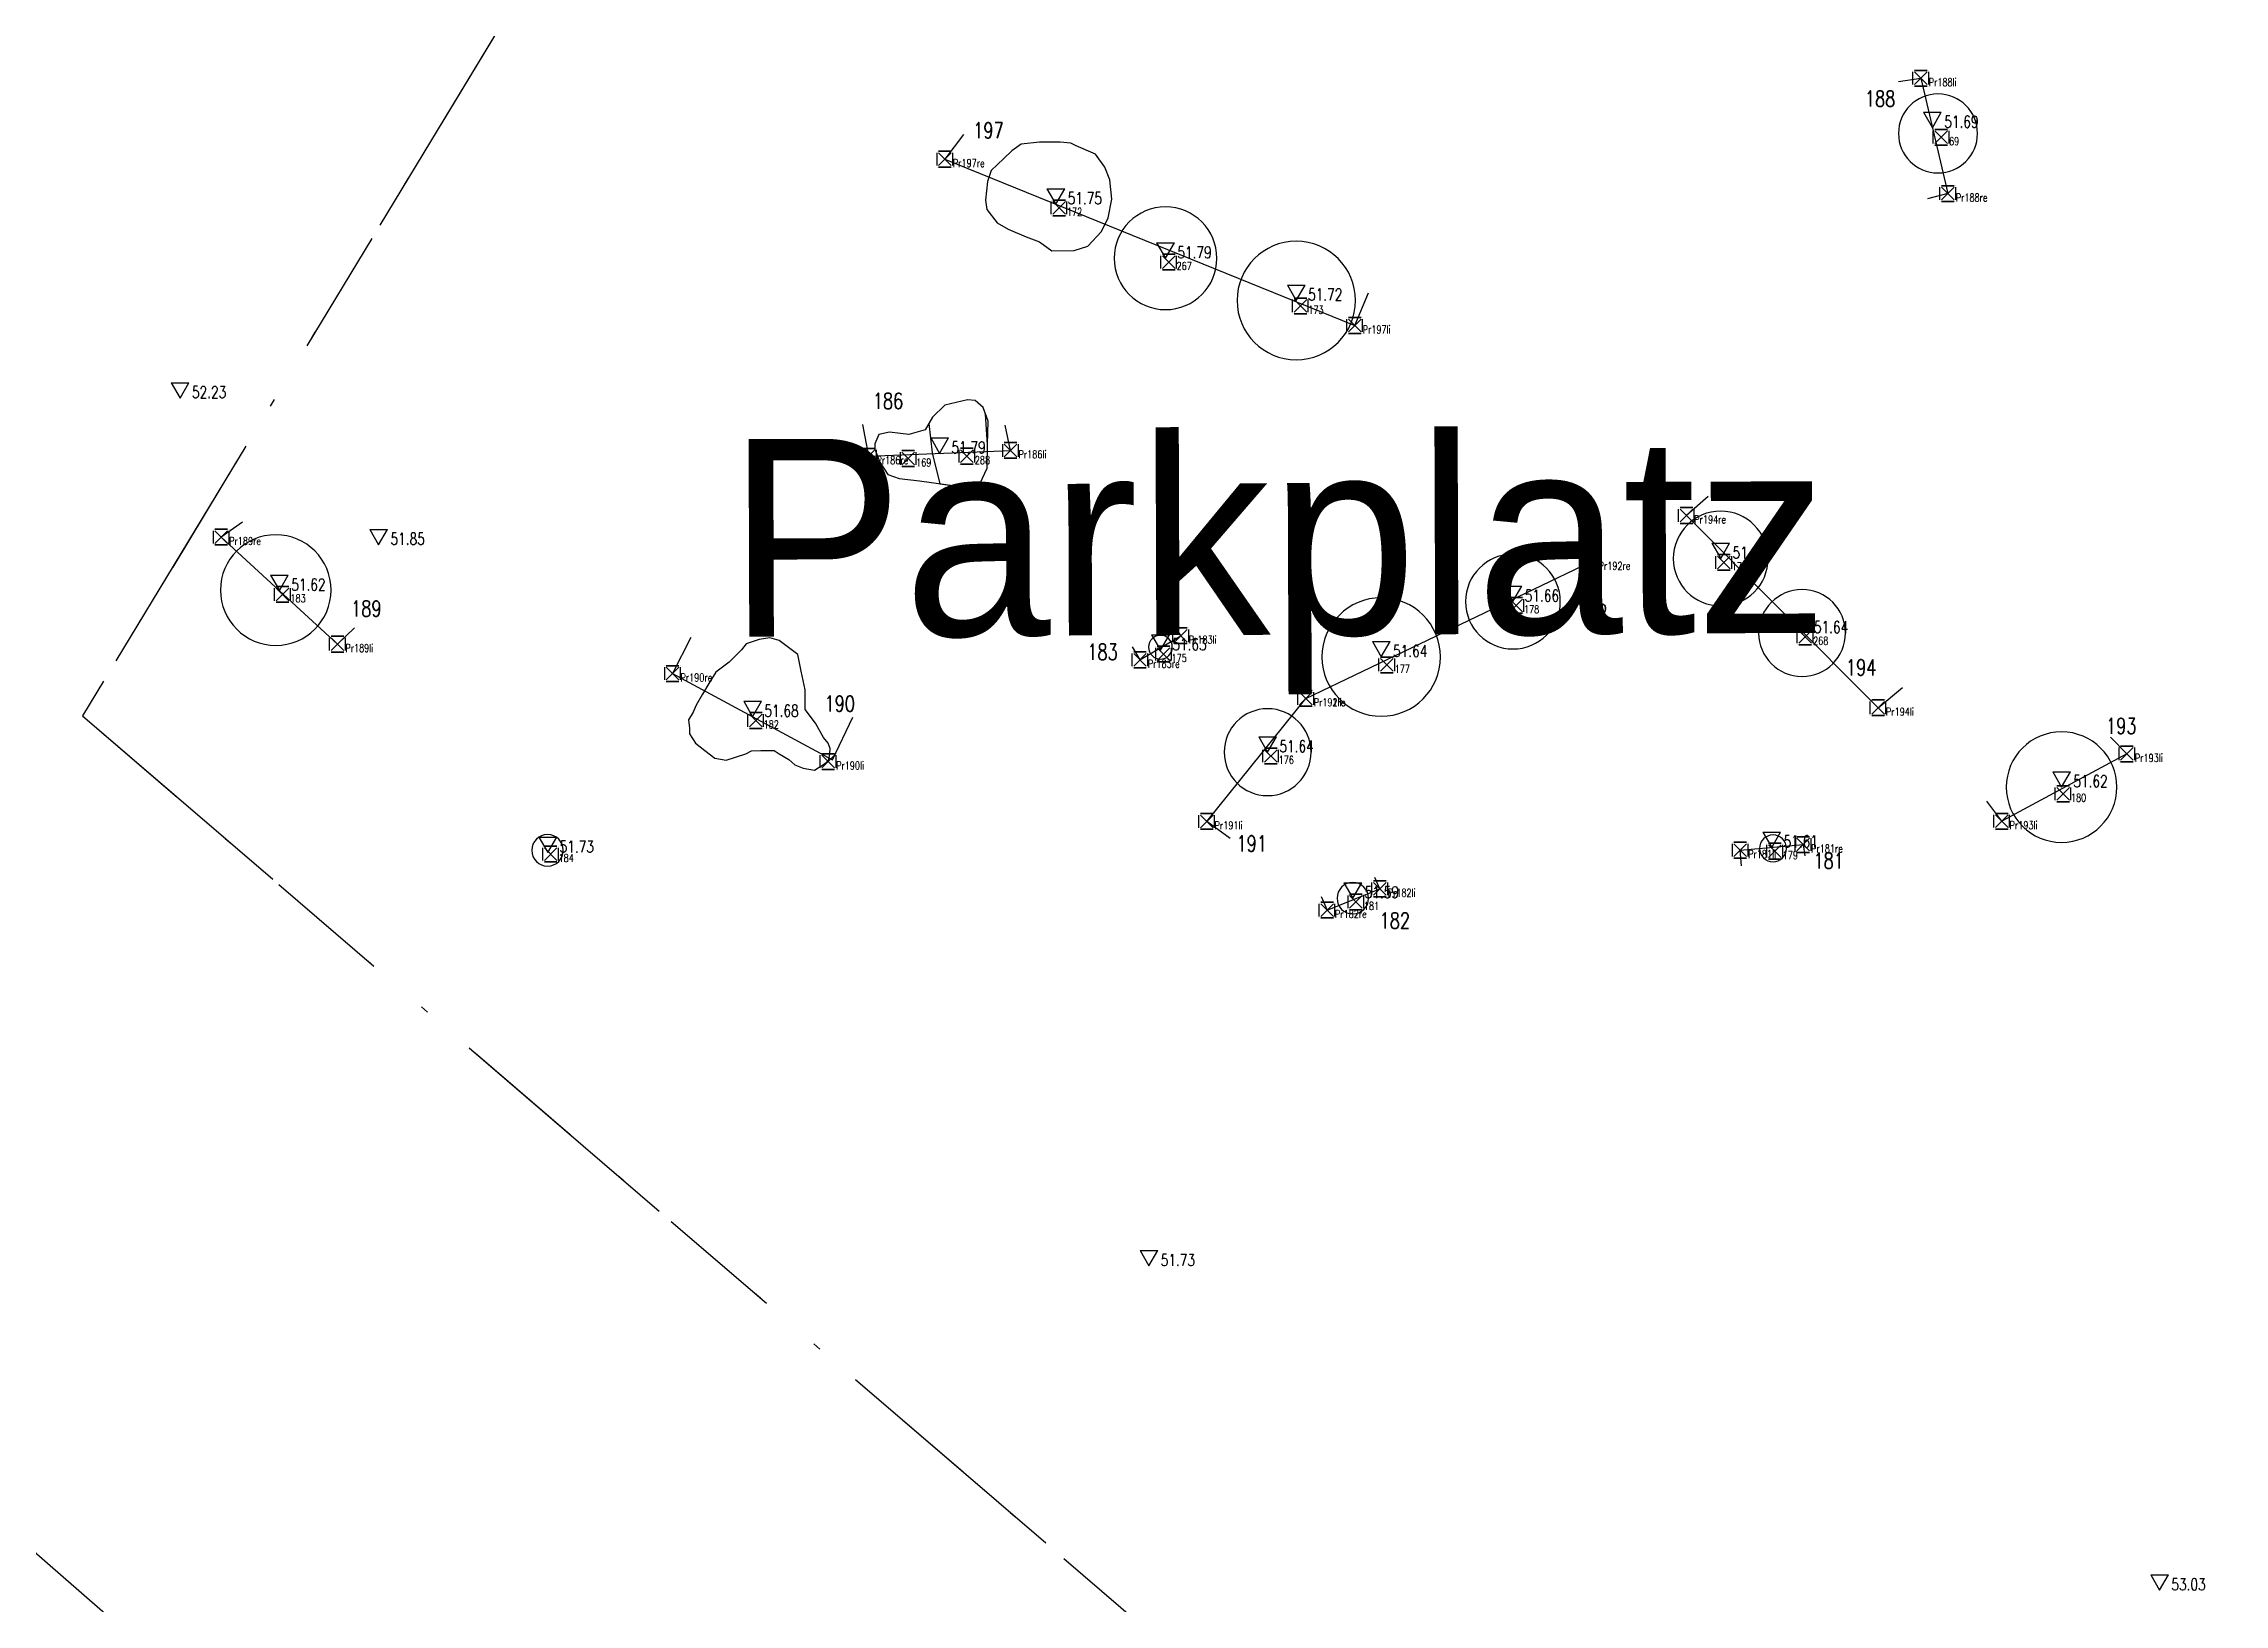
# Model space of a CAD drawing. Header units: metres. Extents: x 4462689 to 4462813, y 5793999 to 5794154.
# Drawn here: x 4462710.92 to 4462738.53, y 5794087.6 to 5794107.36 of the extents above; entities that cross this region are included whole.
import ezdxf

# ---------------------------------------------------------------- set-up
doc = ezdxf.new("R2010")
doc.units = ezdxf.units.M
doc.linetypes.add('STRICHPUNKT', pattern=[25.399999999999995, 12.7, -6.349999999999999, 0, -6.349999999999999])
doc.linetypes.add('STRICHPUNKTX2', pattern=[50.8, 25.4, -12.7, 0, -12.7])
for name, color, linetype in [('Befunde', 7, 'Continuous'), ('Flächengrenzen', 1, 'Continuous'), ('Grabungsgrenze', 102, 'STRICHPUNKTX2'), ('HÖHEN', 7, 'Continuous'), ('Koordinaten Befundmitte', 4, 'Continuous'), ('Parkplatz', 152, 'Continuous'), ('Profile', 5, 'Continuous'), ('Profile Passpunkte', 5, 'Continuous')]:
    doc.layers.add(name, color=color, linetype=linetype)
doc.layers.get('0').off()
doc.styles.add('ROMANS', font='ROMANS.shx', dxfattribs={"width": 0.75})

# ---------------------------------------------------------------- blocks, each defined once
blk = doc.blocks.new('HP_FERTIG_OBERKANTE')
for p, q in [((-0.075, 0.1299038105676658), (0.075, 0.1299038105676658)), ((-0.075, 0.1299038105676658), (0, 0)), ((0, 0), (0.075, 0.1299038105676658))]:
    blk.add_line(p, q)
at = {"style": 'ROMANS', "width": 0.75}
blk.add_attdef('HÖHE', (0.1, 0), '', height=0.1, dxfattribs=at)
blk = doc.blocks.new('CONTROL')
for p, q in [((-0.1, 0.1, 0.1), (-0.1, 0.1, -0.1)), ((-0.1, -0.08, -0.1), (-0.1, 0.08, -0.1)), ((-0.1, -0.08, 0.1), (-0.1, 0.08, 0.1)), ((0.08, 0.1, 0.1), (-0.08, 0.1, 0.1)), ((-0.08, 0.1, -0.1), (0.08, 0.1, -0.1)), ((0.08, -0.08, 0.08), (-0.08, 0.08, -0.08)), ((-0.08, -0.08, -0.08), (0.08, 0.08, 0.08)), ((-0.08, 0.08, 0.08), (0.08, -0.08, -0.08)), ((0.08, 0.08, -0.08), (-0.08, -0.08, 0.08)), ((0.1, 0.1, -0.1), (0.1, 0.1, 0.1)), ((0.1, -0.08, -0.1), (0.1, 0.08, -0.1)), ((0.1, -0.08, 0.1), (0.1, 0.08, 0.1)), ((-0.1, -0.1, 0.1), (-0.1, -0.1, -0.1)), ((0.08, -0.1, 0.1), (-0.08, -0.1, 0.1)), ((-0.08, -0.1, -0.1), (0.08, -0.1, -0.1)), ((0.1, -0.1, -0.1), (0.1, -0.1, 0.1))]:
    blk.add_line(p, q)
at = {"style": 'ROMANS', "width": 0.75}
blk.add_attdef('NUMMER', (0.1, -0.1), '', height=0.1, dxfattribs=at)

msp = doc.modelspace()

# ---------------------------------------------------------------- linework, layer by layer
at = {"layer": 'Befunde'}
for points in [[(4462735.406472893, 5794106.223695466, 1), (4462734.406472892, 5794106.223695466, 1)], [(4462725.776208675, 5794104.643530799, 1), (4462724.476208674, 5794104.643530799, 1)], [(4462726.031335592, 5794104.109108618, 1), (4462727.531335592, 5794104.109108618, 1)], [(4462732.755444415, 5794100.841962221, 1), (4462731.555444415, 5794100.841962221, 1)], [(4462714.560393982, 5794100.442912336, 1), (4462713.160393982, 5794100.442912336, 1)], [(4462728.924678538, 5794100.297272392, 1), (4462730.124678537, 5794100.297272392, 1)], [(4462727.107067157, 5794099.595997489, 1), (4462728.607067156, 5794099.595997489, 1)], [(4462733.735387371, 5794099.899216851, 1), (4462732.635387371, 5794099.899216851, 1)], [(4462724.911377352, 5794099.719873941, 1), (4462725.211377353, 5794099.719873941, 1)], [(4462725.868296105, 5794098.390577349, 1), (4462726.968296105, 5794098.390577349, 1)], [(4462735.771024205, 5794097.948084406, 1), (4462737.171024206, 5794097.948084406, 1)], [(4462717.501054927, 5794097.149257836, 1), (4462717.101054927, 5794097.149257836, 1)], [(4462732.647568454, 5794097.172920147, 1), (4462732.987568454, 5794097.172920147, 1)], [(4462727.697519042, 5794096.542362849, 1), (4462727.297519042, 5794096.542362849, 1)]]:
    msp.add_lwpolyline(points, format="xyb", close=True, dxfattribs=at)
for points, elevation in [([(4462722.917628275, 5794105.754876954), (4462722.869996812, 5794105.616734506), (4462722.848195696, 5794105.380959186), (4462722.864266955, 5794105.26025217), (4462722.993020006, 5794105.092387556), (4462723.133915742, 5794105.012364823), (4462723.360453849, 5794104.915785482), (4462723.528976272, 5794104.849559767), (4462723.686447961, 5794104.73918353), (4462723.968239141, 5794104.741942885), (4462724.140790824, 5794104.795512405), (4462724.314014066, 5794104.982632634), (4462724.401205005, 5794105.156335275), (4462724.4472043, 5794105.390843638), (4462724.419531697, 5794105.637443745), (4462724.356133188, 5794105.79825082), (4462724.241389818, 5794105.962676208), (4462723.995748594, 5794106.067878686), (4462723.926682178, 5794106.100991664), (4462723.794074563, 5794106.11478868), (4462723.52885904, 5794106.11478868), (4462723.29679542, 5794106.087194531), (4462723.178001147, 5794106.001652969), (4462723.078545437, 5794105.905073748)], -0.0079527089843765), ([(4462721.444667714, 5794102.295617436), (4462721.446637537, 5794102.226106899), (4462721.510715605, 5794102.063190821), (4462721.609745495, 5794101.906092911), (4462721.755378367, 5794101.853726941), (4462722.011691186, 5794101.82463476), (4462722.524900202, 5794101.754982863), (4462722.780630747, 5794101.795542579), (4462722.86801003, 5794101.987551063), (4462722.871694696, 5794102.285179347), (4462722.879660637, 5794102.581031684), (4462722.81558257, 5794102.755584768), (4462722.71655268, 5794102.842861311), (4462722.620304376, 5794102.850837799), (4462722.332082624, 5794102.784676949), (4462722.174799695, 5794102.633397653), (4462722.081594833, 5794102.470481353), (4462721.874058482, 5794102.41445698), (4462721.77042608, 5794102.425957969), (4462721.629371435, 5794102.443209787), (4462721.496952223, 5794102.41445698), (4462721.444667714, 5794102.295617436)], 52.72404729101562), ([(4462722.128197263, 5794102.551939503), (4462722.171721265, 5794102.179069382), (4462722.268295694, 5794101.789808811), (4462722.524900202, 5794101.754982863), (4462722.780630747, 5794101.795542579), (4462722.86801003, 5794101.987551063), (4462722.871694696, 5794102.285179347), (4462722.871694696, 5794102.285179347), (4462722.847621605, 5794102.668308227), (4462722.81558257, 5794102.755584768), (4462722.71655268, 5794102.842861311), (4462722.620304376, 5794102.850837799), (4462722.332082624, 5794102.784676949), (4462722.174799695, 5794102.633397653)], 52.72404729101562), ([(4462720.806178141, 5794098.241308482), (4462720.857745456, 5794098.284082697), (4462720.873709918, 5794098.365391006), (4462720.880150343, 5794098.439367348), (4462720.854389194, 5794098.506911217), (4462720.797029823, 5794098.574763963), (4462720.696181237, 5794098.758919549), (4462720.564283596, 5794098.930184597), (4462720.564283596, 5794099.180495175), (4462720.511524429, 5794099.41763131), (4462720.471955192, 5794099.628419234), (4462720.232295515, 5794099.805166513), (4462720.115871798, 5794099.838404215), (4462719.980012708, 5794099.816859175), (4462719.817886353, 5794099.760544932), (4462719.7553741, 5794099.688516972), (4462719.600903234, 5794099.529456185), (4462719.433319442, 5794099.405464396), (4462719.344671548, 5794099.259306129), (4462719.263156481, 5794099.124456086), (4462719.183983235, 5794098.985923336), (4462719.143225702, 5794098.899415845), (4462719.087184231, 5794098.800186559), (4462719.100148446, 5794098.692850507), (4462719.100148446, 5794098.622082771), (4462719.173793575, 5794098.505043105), (4462719.293518486, 5794098.413446809), (4462719.420885917, 5794098.316761926), (4462719.563536734, 5794098.29131856), (4462719.813176215, 5794098.370193063), (4462719.881953932, 5794098.405813821), (4462720.001679395, 5794098.410902628), (4462720.172350947, 5794098.410902628), (4462720.236034386, 5794098.370193063), (4462720.358306988, 5794098.296407367), (4462720.432763068, 5794098.232258882), (4462720.539168199, 5794098.189545094), (4462720.681819016, 5794098.164101504), (4462720.806178141, 5794098.241308482)], 52.72404729101562)]:
    msp.add_lwpolyline(points, close=True, dxfattribs=dict(at, elevation=elevation))
at = {"layer": 'Flächengrenzen', "linetype": 'STRICHPUNKT', "ltscale": 0.125, "extrusion": (0.0052257869319254, 0.0159285599688569, 0.9998594761906598), "elevation": 115666.1395318162}
msp.add_lwpolyline([(-2434159.399127954, -6895597.33132785), (-2434155.444996381, -6895587.631916323), (-2434151.631965571, -6895571.17401735), (-2434179.972000374, -6895559.445580712), (-2434181.868468463, -6895569.509578762), (-2434184.049071919, -6895577.443742821), (-2434188.05734057, -6895576.564276193), (-2434191.147118974, -6895584.348877421), (-2434159.399127954, -6895597.33132785)], close=True, dxfattribs=at)
at = {"layer": 'Grabungsgrenze', "linetype": 'STRICHPUNKT', "ltscale": 0.25, "extrusion": (0.0052257869319254, 0.0159285599688569, 0.9998594761906598), "elevation": 115666.1395318162}
msp.add_lwpolyline([(-2434247.530232922, -6895606.078540501), (-2434207.542706097, -6895624.437306608), (-2434196.756586842, -6895628.77354196), (-2434187.945192682, -6895632.45740903), (-2434175.751821678, -6895637.447434158), (-2434172.079705773, -6895628.439071706), (-2434166.657151827, -6895615.136569126), (-2434159.389753434, -6895597.308332334), (-2434155.444996382, -6895587.631916328), (-2434151.631965572, -6895571.174017353), (-2434179.972000374, -6895559.445580714), (-2434181.868468463, -6895569.509578764), (-2434184.04907192, -6895577.443742825), (-2434188.05734057, -6895576.564276198), (-2434189.664223279, -6895576.211327697), (-2434193.874879119, -6895574.381561053), (-2434192.187789483, -6895570.530456458), (-2434199.926229467, -6895566.270976847), (-2434209.621348705, -6895562.616431964), (-2434212.853055117, -6895561.398250338), (-2434223.517012135, -6895553.698790537), (-2434226.672809318, -6895556.895610893), (-2434233.542612047, -6895574.268094346), (-2434238.603793207, -6895585.91481626)], close=True, dxfattribs=at)
at = {"layer": 'Parkplatz'}
msp.add_polyline3d([(4462689.331616549, 5794107.004953007, 53.2446), (4462711.897954983, 5794087.313623909, 52.87169999999999), (4462732.827814737, 5794069.035211566, 52.8112), (4462749.035925495, 5794087.623588609, 52.7393)], dxfattribs=at)
msp.add_polyline3d([(4462689.331616549, 5794107.004953007, 53.2446), (4462711.897954983, 5794087.313623909, 52.87169999999999), (4462732.827814737, 5794069.035211566, 52.8112), (4462749.035925495, 5794087.623588609, 52.7393)], dxfattribs=at)
at = {"layer": 'Profile', "elevation": -0.0079527089843765}
for points in [[(4462731.99835416, 5794101.625796456), (4462731.721266292, 5794101.387208733), (4462734.147599646, 5794098.953464344), (4462734.455916884, 5794099.2096816)], [(4462719.113903554, 5794099.843304998), (4462718.884760402, 5794099.385557635), (4462720.909592786, 5794098.294661757), (4462721.167166289, 5794098.835739255)], [(4462724.701990459, 5794099.722716461), (4462724.80263155, 5794099.560257866), (4462725.319552462, 5794099.864876924), (4462725.245861618, 5794100.000307822)], [(4462732.416821252, 5794096.950947128), (4462732.402893396, 5794097.150344438), (4462733.19982088, 5794097.220391462), (4462733.220242395, 5794097.080321944)], [(4462727.097523202, 5794096.564943043), (4462727.171275546, 5794096.391866239), (4462727.839183149, 5794096.660751783), (4462727.777124331, 5794096.804499914)]]:
    msp.add_lwpolyline(points, dxfattribs=at)
at = {"layer": 'Profile'}
for points in [[(4462734.406634338, 5794106.881197575, -0.0079527089843765), (4462734.689192571, 5794106.922276544, 51.68204729101562), (4462735.031666324, 5794105.461895863, 51.68204729101562), (4462734.772187891, 5794105.396935719, -0.0079527089843765)], [(4462722.569695952, 5794106.211260292, -0.0079527089843765), (4462722.333490472, 5794105.898765784, 51.74204729101562), (4462727.522066203, 5794103.791947832, 51.71204729101562), (4462727.697476417, 5794104.205174716, -0.0079527089843765)], [(4462721.29005375, 5794102.537421901, -0.0079527089843765), (4462721.366390113, 5794102.136931464, 51.78204729101562), (4462723.164865201, 5794102.211008156, 51.78204729101562), (4462723.094143449, 5794102.529628506, -0.0079527089843765)], [(4462713.437367851, 5794101.301836633, 52.72404729101562), (4462713.170831897, 5794101.113744948, 51.61204729101562), (4462714.642059283, 5794099.758942389, 51.61204729101562), (4462714.855446013, 5794099.963398429, -0.0079527089843765)], [(4462725.944509419, 5794097.298882811, -0.0079527089843765), (4462725.647615159, 5794097.514052833, 51.63204729101562), (4462726.90249073, 5794099.071386228, 51.63204729101562), (4462730.509718186, 5794100.799943452, 51.63204729101562), (4462730.621368401, 5794100.523076036, -0.0079527089843765)], [(4462737.090469397, 5794098.581176791, -0.0079527089843765), (4462737.299399413, 5794098.367900126, 51.61204729101562), (4462735.713585695, 5794097.516316393, 51.61204729101562), (4462735.526061699, 5794097.77107379, -0.0079527089843765)]]:
    msp.add_polyline3d(points, dxfattribs=at)

# ---------------------------------------------------------------- block references
at = {"layer": 'HÖHEN', "xscale": 1.5, "yscale": 1.5, "zscale": 1.5}
for p, values in [((4462734.835859891, 5794106.296855996, 51.68204729101562), {'HÖHE': '51.69'}), ((4462723.737750778, 5794105.32856676, 51.74204729101562), {'HÖHE': '51.75'}), ((4462725.126208675, 5794104.643530799, 51.78204729101562), {'HÖHE': '51.79'}), ((4462726.781335592, 5794104.109108618, 51.71204729101562), {'HÖHE': '51.72'}), ((4462712.648973014, 5794102.873765287, 52.21904729101562), {'HÖHE': '52.23'}), ((4462722.265627657, 5794102.17396981, 52.78204729101562), {'HÖHE': '51.79'}), ((4462715.162973013, 5794101.016765286, 51.84504729101562), {'HÖHE': '51.85'}), ((4462732.155444415, 5794100.841962221, 51.63204729101562), {'HÖHE': '51.64'}), ((4462713.906445588, 5794100.436343668, 51.61204729101562), {'HÖHE': '51.62'}), ((4462729.524678537, 5794100.297272392, 51.65204729101562), {'HÖHE': '51.66'}), ((4462733.185387371, 5794099.899216851, 51.63204729101562), {'HÖHE': '51.64'}), ((4462725.061801669, 5794099.680615771, 51.62204729101563), {'HÖHE': '51.63'}), ((4462727.857067156, 5794099.595997489, 51.63204729101562), {'HÖHE': '51.64'}), ((4462719.897176594, 5794098.840109695, 51.67204729101563), {'HÖHE': '51.68'}), ((4462726.418296106, 5794098.390577349, 51.63204729101562), {'HÖHE': '51.64'}), ((4462736.471024206, 5794097.948084406, 51.61204729101562), {'HÖHE': '51.62'}), ((4462717.304756719, 5794097.120364745, 51.67204729101563), {'HÖHE': '51.73'}), ((4462732.801357138, 5794097.18536795, 51.60204729101562), {'HÖHE': '51.61'}), ((4462727.497519042, 5794096.542362849, 51.58204729101562), {'HÖHE': '51.59'}), ((4462724.915973014, 5794091.886765285, 51.72004729101562), {'HÖHE': '51.73'}), ((4462737.711973014, 5794087.780765287, 53.02504729101563), {'HÖHE': '53.03'})]:
    msp.add_blockref('HP_FERTIG_OBERKANTE', p, dxfattribs=at).add_auto_attribs(values)
at = {"layer": 'Koordinaten Befundmitte', "color": 210}
for p, values in [((4462734.946310896, 5794106.175656891, 52.692), {'NUMMER': '69'}), ((4462723.777588782, 5794105.280528185, 51.75), {'NUMMER': '172'}), ((4462725.166046679, 5794104.595492223, 51.79), {'NUMMER': '267'}), ((4462726.833532242, 5794104.039664241, 51.72), {'NUMMER': '173'}), ((4462721.868508493, 5794102.107933577, 51.78999999999999), {'NUMMER': '169'}), ((4462722.611866563, 5794102.138551462, 51.78999999999999), {'NUMMER': '288'}), ((4462732.195282419, 5794100.793923647, 51.64), {'NUMMER': '174'}), ((4462713.946283592, 5794100.388305094, 51.61999999999999), {'NUMMER': '183'}), ((4462729.564516542, 5794100.249233817, 51.66), {'NUMMER': '178'}), ((4462733.225225375, 5794099.851178276, 51.64), {'NUMMER': '268'}), ((4462725.101639673, 5794099.632577196, 51.63), {'NUMMER': '175'}), ((4462727.92728859, 5794099.495333269, 51.64), {'NUMMER': '177'}), ((4462719.937014598, 5794098.792071121, 51.68), {'NUMMER': '182'}), ((4462726.458134109, 5794098.342538773, 51.64), {'NUMMER': '176'}), ((4462736.489923591, 5794097.863779081, 51.61999999999999), {'NUMMER': '180'}), ((4462717.340892931, 5794097.101219261, 51.732), {'NUMMER': '184'}), ((4462732.841195142, 5794097.137329376, 51.61), {'NUMMER': '179'}), ((4462727.537357046, 5794096.494324275, 51.59), {'NUMMER': '181'})]:
    msp.add_blockref('CONTROL', p, dxfattribs=at).add_auto_attribs(values)
at = {"layer": 'Profile Passpunkte', "color": 1}
for p, values in [((4462734.689192571, 5794106.922276544, 51.68204729101562), {'NUMMER': 'Pr188li'}), ((4462722.333490472, 5794105.898765784, 51.74204729101562), {'NUMMER': 'Pr197re'}), ((4462735.031666324, 5794105.461895863, 51.68204729101562), {'NUMMER': 'Pr188re'}), ((4462727.522066203, 5794103.791947832, 51.71204729101562), {'NUMMER': 'Pr197li'}), ((4462723.164865201, 5794102.211008156, 51.78204729101562), {'NUMMER': 'Pr186li'}), ((4462721.366390113, 5794102.136931464, 51.78204729101562), {'NUMMER': 'Pr186re'}), ((4462731.721266292, 5794101.387208733, 51.63204729101562), {'NUMMER': 'Pr194re'}), ((4462713.170831897, 5794101.113744948, 51.61204729101562), {'NUMMER': 'Pr189re'}), ((4462730.509718186, 5794100.799943452, 51.63204729101562), {'NUMMER': 'Pr192re'}), ((4462714.642059283, 5794099.758942389, 51.61204729101562), {'NUMMER': 'Pr189li'}), ((4462725.319552462, 5794099.864876924, 51.60204729101562), {'NUMMER': 'Pr183li'}), ((4462724.80263155, 5794099.560257866, 51.60204729101562), {'NUMMER': 'Pr183re'}), ((4462718.884760402, 5794099.385557635, 51.67204729101563), {'NUMMER': 'Pr190re'}), ((4462726.90249073, 5794099.071386228, 51.63204729101562), {'NUMMER': 'Pr192li'}), ((4462726.90249073, 5794099.071386228, 51.63204729101562), {'NUMMER': 'Pr191re'}), ((4462734.147599755, 5794098.953464235, 51.63204729101562), {'NUMMER': 'Pr194li'}), ((4462737.299399413, 5794098.367900126, 51.61204729101562), {'NUMMER': 'Pr193li'}), ((4462720.855339679, 5794098.271829876, 51.67204729101563), {'NUMMER': 'Pr190li'}), ((4462725.647615159, 5794097.514052833, 51.63204729101562), {'NUMMER': 'Pr191li'}), ((4462735.713585695, 5794097.516316393, 51.61204729101562), {'NUMMER': 'Pr193li'}), ((4462733.19982088, 5794097.220391462, 51.60204729101562), {'NUMMER': 'Pr181re'}), ((4462732.402893396, 5794097.150344438, 51.60204729101562), {'NUMMER': 'Pr181li'}), ((4462727.839183149, 5794096.660751783, 51.60204729101562), {'NUMMER': 'Pr182li'}), ((4462727.171275546, 5794096.391866239, 51.60204729101562), {'NUMMER': 'Pr182re'})]:
    msp.add_blockref('CONTROL', p, dxfattribs=at).add_auto_attribs(values)

# ---------------------------------------------------------------- texts
at = {"layer": 'Parkplatz', "insert": (4462719.572811955, 5794102.352882191, 54.4653), "char_height": 2.5, "attachment_point": 1, "rotation": 0.19808189677189195}
msp.add_mtext_dynamic_manual_height_columns('Parkplatz', width=26.35138827064361, gutter_width=12.5, heights=[0], dxfattribs=at)
msp.add_mtext_dynamic_manual_height_columns('Parkplatz', width=26.35138827064361, gutter_width=12.5, heights=[0], dxfattribs=at)
at = {"layer": 'Profile', "style": 'ROMANS', "width": 0.75}
for s, p in [('188', (4462733.980148283, 5794106.563612626, -0.0079527089843765)), ('197', (4462722.690537704, 5794106.162468486, -0.0079527089843765)), ('186', (4462721.419166029, 5794102.737656049, -0.0079527089843765)), ('189', (4462714.813907241, 5794100.108313442, -0.0079527089843765)), ('192', (4462730.338272829, 5794100.060050268, -0.0079527089843765)), ('183', (4462724.135533667, 5794099.56052798, -0.0079527089843765)), ('194', (4462733.74098837, 5794099.363465478, -0.0079527089843765)), ('190', (4462720.807965288, 5794098.905299334, -0.0079527089843765)), ('193', (4462737.034453712, 5794098.623377368, -0.0079527089843765)), ('191', (4462726.024234176, 5794097.134184791, -0.0079527089843765)), ('181', (4462733.329521453, 5794096.916796044, -0.0079527089843765)), ('182', (4462727.836503798, 5794096.158666776, -0.0079527089843765))]:
    msp.add_text(s, height=0.2, dxfattribs=at).set_placement(p)

doc.saveas('drawing.dxf')
